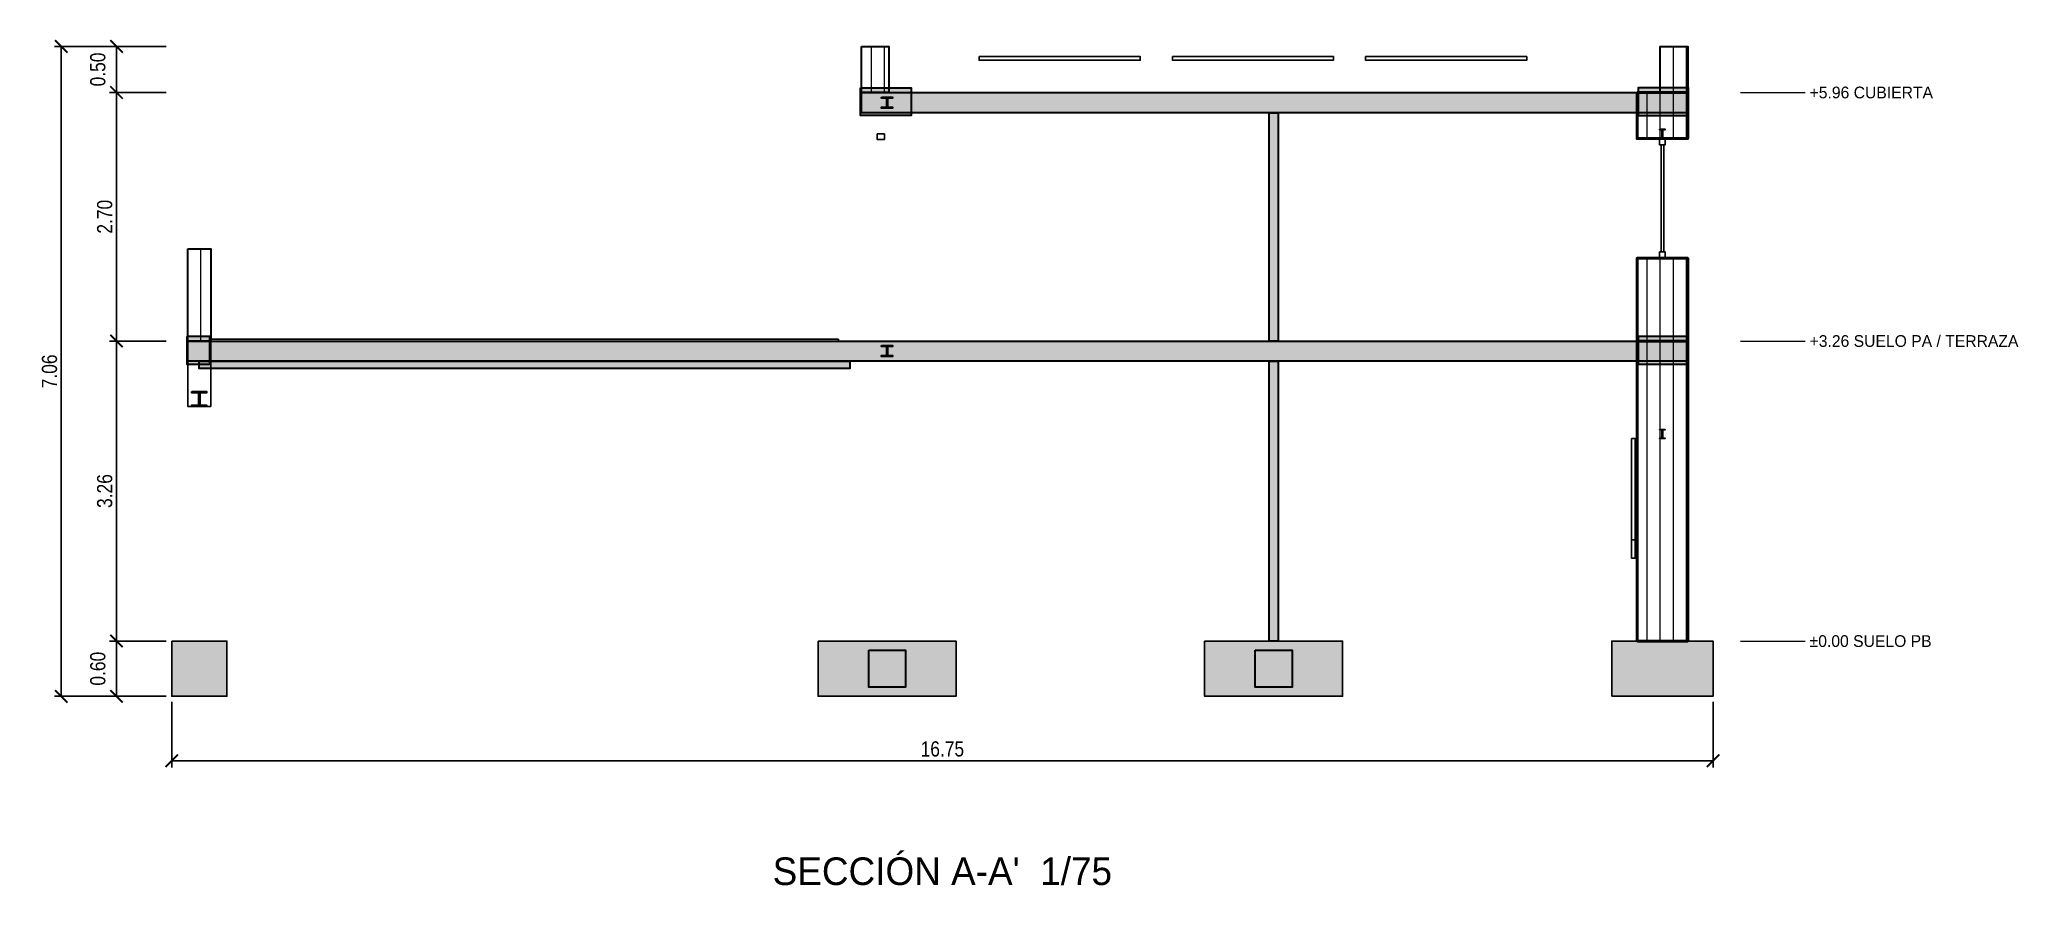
# Model space of a CAD drawing. Header units: millimetres. Extents: x -1611 to 19894, y -2654 to 6535.
import ezdxf
from ezdxf.enums import TextEntityAlignment as Align

# ---------------------------------------------------------------- set-up
doc = ezdxf.new("R2010")
doc.units = ezdxf.units.MM
for name, color, linetype, lineweight in [('acero_dintel', 5, 'Continuous', 35), ('acero_dinteles', 5, 'Continuous', 35), ('acero_vigas_cubierta', 5, 'Continuous', 35), ('acero_vigas_forjado', 5, 'Continuous', 35), ('cimentacion', 8, 'Continuous', 25), ('COTAS', 3, 'Continuous', 13), ('forjado_cubierta', 5, 'Continuous', 35), ('forjado_PB_PA', 5, 'Continuous', 35), ('forjado_salon', 8, 'Continuous', 35), ('muros_PA', 7, 'Continuous', 50), ('muros_PB', 7, 'Continuous', 50), ('parapeto_cubierta', 7, 'Continuous', 35), ('parapeto_terraza', 7, 'Continuous', 35), ('RAYADO_FORJADO', 7, 'Continuous', 9), ('RAYADO_MURO', 7, 'Continuous', 9), ('RAYADO_OTROS', 8, 'Continuous', 9), ('riostras', 8, 'Continuous', 35), ('tabiques_PA', 7, 'Continuous', 35), ('tabiques_PB', 7, 'Continuous', 35), ('TEXTO', 2, 'Continuous', 13), ('zuncho_cubierta', 8, 'Continuous', 35), ('zuncho_forjado', 8, 'Continuous', 35)]:
    doc.layers.add(name, color=color, linetype=linetype, lineweight=lineweight)
doc.styles.add('OpenSansCondensed-Light', font='OpenSansCondensed-Light.ttf')
doc.dimstyles.new('EZDXF', dxfattribs={"dimtxt": 0.25, "dimasz": 0.175, "dimexe": 0.375, "dimexo": 0.125, "dimgap": 0.1, "dimtad": 1, "dimlfac": 100, "dimzin": 12, "dimdsep": 46, "dimtxsty": 'OpenSansCondensed-Light', "dimblk": 'ARCHTICK', "dimcen": 2.5, "dimazin": 3, "dimtfac": 0.5, "dimtmove": 2, "dimatfit": 3})

# ---------------------------------------------------------------- blocks, each defined once
blk = doc.blocks.new('_ARCHTICK')
at = {"color": 0, "linetype": 'BYBLOCK', "const_width": 0.15}
blk.add_lwpolyline([(-0.5, -0.5), (0.5, 0.5)], dxfattribs=at)

msp = doc.modelspace()

# ---------------------------------------------------------------- hatches: boundary and pattern name
at = {"layer": 'RAYADO_FORJADO'}
h = msp.add_hatch(color=8, dxfattribs=at)
h.dxf.hatch_style = 1
h.paths.add_polyline_path([(7310, 6010), (7860, 6010), (7860, 5710), (7310, 5710)])
h = msp.add_hatch(color=7, dxfattribs=at)
h.dxf.hatch_style = 1
h.paths.add_polyline_path([(7320, 5960), (16300, 5960), (16300, 5740), (7320, 5740)])
h = msp.add_hatch(color=5, dxfattribs=at)
h.dxf.hatch_style = 1
h.paths.add_polyline_path([(7540, 5910), (7660, 5910), (7660, 5899), (7603.25, 5899), (7603.25, 5801), (7660, 5801), (7660, 5790), (7540, 5790), (7540, 5801), (7596.75, 5801), (7596.75, 5899), (7540, 5899)])
h = msp.add_hatch(color=8, dxfattribs=at)
h.dxf.hatch_style = 1
h.paths.add_polyline_path([(15760, 5710), (16310, 5710), (16310, 6010), (15760, 6010)])
h = msp.add_hatch(color=5, dxfattribs=at)
h.dxf.hatch_style = 1
h.paths.add_polyline_path([(15997.5, 5560), (16052.5, 5560), (16052.5, 5554.3), (16027.05, 5554.3), (16027.05, 5465.7), (16052.5, 5465.7), (16052.5, 5460), (15997.5, 5460), (15997.5, 5465.7), (16022.95, 5465.7), (16022.95, 5554.3), (15997.5, 5554.3)])
h = msp.add_hatch(color=8, dxfattribs=at)
h.dxf.hatch_style = 1
h.paths.add_polyline_path([(-10, 3310), (-10, 3010), (240, 3010), (240, 3310)])
h = msp.add_hatch(color=7, dxfattribs=at)
h.dxf.hatch_style = 1
h.paths.add_polyline_path([(0, 3260), (16300, 3260), (16300, 3040), (0, 3040)])
h = msp.add_hatch(color=8, dxfattribs=at)
h.dxf.hatch_style = 1
h.paths.add_polyline_path([(15760, 3010), (16310, 3010), (16310, 3310), (15760, 3310)])
h = msp.add_hatch(color=8, dxfattribs=at)
h.dxf.hatch_style = 1
h.paths.add_polyline_path([(125, 3040), (7195, 3040), (7195, 2960), (125, 2960)])
h = msp.add_hatch(color=5, dxfattribs=at)
h.dxf.hatch_style = 1
h.paths.add_polyline_path([(7540, 3210), (7660, 3210), (7660, 3199), (7603.25, 3199), (7603.25, 3101), (7660, 3101), (7660, 3090), (7540, 3090), (7540, 3101), (7596.75, 3101), (7596.75, 3199), (7540, 3199)])
h = msp.add_hatch(color=5, dxfattribs=at)
h.dxf.hatch_style = 1
h.paths.add_polyline_path([(45, 2710), (205, 2710), (205, 2697), (129, 2697), (129, 2563), (205, 2563), (205, 2550), (45, 2550), (45, 2563), (121, 2563), (121, 2697), (45, 2697)])
h = msp.add_hatch(color=5, dxfattribs=at)
h.dxf.hatch_style = 1
h.paths.add_polyline_path([(15997.5, 2300), (16052.5, 2300), (16052.5, 2294.3), (16027.05, 2294.3), (16027.05, 2205.7), (16052.5, 2205.7), (16052.5, 2200), (15997.5, 2200), (15997.5, 2205.7), (16022.95, 2205.7), (16022.95, 2294.3), (15997.5, 2294.3)])
h = msp.add_hatch(color=8, dxfattribs=at)
h.dxf.hatch_style = 1
h.paths.add_polyline_path([(7400, -100), (7800, -100), (7800, -500), (7400, -500)])
h = msp.add_hatch(color=8, dxfattribs=at)
h.dxf.hatch_style = 1
h.paths.add_polyline_path([(11600, -100), (12000, -100), (12000, -500), (11600, -500)])
at = {"layer": 'RAYADO_MURO'}
h = msp.add_hatch(dxfattribs=at)
h.set_pattern_fill('ANSI31', scale=45, angle=45)
h.paths.add_polyline_path([(7320, 6460), (7620, 6460), (7620, 5960), (7320, 5960)])
h = msp.add_hatch(dxfattribs=at)
h.set_pattern_fill('ANSI31', scale=45, angle=45)
h.paths.add_polyline_path([(16000, 5960), (16000, 6460), (16300, 6460), (16300, 5960)])
h = msp.add_hatch(dxfattribs=at)
h.set_pattern_fill('ANSI31', scale=45, angle=45)
h.paths.add_polyline_path([(15750, 5960), (16300, 5960), (16300, 5460), (15750, 5460)])
h = msp.add_hatch(dxfattribs=at)
h.set_pattern_fill('ANSI31', scale=45, angle=45)
h.paths.add_polyline_path([(0, 4260), (250, 4260), (250, 3260), (0, 3260)])
h = msp.add_hatch(dxfattribs=at)
h.set_pattern_fill('ANSI31', scale=45, angle=45)
h.paths.add_polyline_path([(15750, 3260), (15750, 4160), (16300, 4160), (16300, 3260)])
h = msp.add_hatch(dxfattribs=at)
h.set_pattern_fill('ANSI31', scale=45, angle=45)
h.paths.add_polyline_path([(15750, 0), (16300, 0), (16300, 3260), (15750, 3260)])
at = {"layer": 'RAYADO_OTROS'}
h = msp.add_hatch(color=7, dxfattribs=at)
h.dxf.hatch_style = 1
h.paths.add_polyline_path([(11750, 5740), (11850, 5740), (11850, 3260), (11750, 3260)])
h = msp.add_hatch(color=7, dxfattribs=at)
h.dxf.hatch_style = 1
h.paths.add_polyline_path([(11750, 3040), (11850, 3040), (11850, 0), (11750, 0)])
h = msp.add_hatch(color=8, dxfattribs=at)
h.dxf.hatch_style = 1
h.paths.add_polyline_path([(-175, 0), (-175, -600), (425, -600), (425, 0)])
h = msp.add_hatch(color=8, dxfattribs=at)
h.dxf.hatch_style = 1
h.paths.add_polyline_path([(6850, 0), (6850, -600), (8350, -600), (8350, 0)])
h = msp.add_hatch(color=8, dxfattribs=at)
h.dxf.hatch_style = 1
h.paths.add_polyline_path([(11050, 0), (12550, 0), (12550, -600), (11050, -600)])
h = msp.add_hatch(color=8, dxfattribs=at)
h.dxf.hatch_style = 1
h.paths.add_polyline_path([(15475, -600), (16575, -600), (16575, 0), (15475, 0)])

# ---------------------------------------------------------------- linework, layer by layer
at = {"layer": 'acero_dintel'}
msp.add_lwpolyline([(45, 2710), (205, 2710), (205, 2697), (129, 2697), (129, 2563), (205, 2563), (205, 2550), (45, 2550), (45, 2563), (121, 2563), (121, 2697), (45, 2697)], close=True, dxfattribs=at)
at = {"layer": 'acero_dinteles'}
for points in [[(15997.5, 5560), (16052.5, 5560), (16052.5, 5554.3), (16027.05, 5554.3), (16027.05, 5465.7), (16052.5, 5465.7), (16052.5, 5460), (15997.5, 5460), (15997.5, 5465.7), (16022.95, 5465.7), (16022.95, 5554.3), (15997.5, 5554.3)], [(15997.5, 2300), (16052.5, 2300), (16052.5, 2294.3), (16027.05, 2294.3), (16027.05, 2205.7), (16052.5, 2205.7), (16052.5, 2200), (15997.5, 2200), (15997.5, 2205.7), (16022.95, 2205.7), (16022.95, 2294.3), (15997.5, 2294.3)]]:
    msp.add_lwpolyline(points, close=True, dxfattribs=at)
at = {"layer": 'acero_vigas_cubierta'}
msp.add_lwpolyline([(7540, 5910), (7660, 5910), (7660, 5899), (7603.25, 5899), (7603.25, 5801), (7660, 5801), (7660, 5790), (7540, 5790), (7540, 5801), (7596.75, 5801), (7596.75, 5899), (7540, 5899)], close=True, dxfattribs=at)
at = {"layer": 'acero_vigas_forjado'}
msp.add_lwpolyline([(7540, 3210), (7660, 3210), (7660, 3199), (7603.25, 3199), (7603.25, 3101), (7660, 3101), (7660, 3090), (7540, 3090), (7540, 3101), (7596.75, 3101), (7596.75, 3199), (7540, 3199)], close=True, dxfattribs=at)
at = {"layer": 'carpinteria_PA'}
for points in [[(15995, 5460), (16055, 5460), (16055, 5390), (15995, 5390)], [(15995, 4230), (16055, 4230), (16055, 4160), (15995, 4160)]]:
    msp.add_lwpolyline(points, close=True, dxfattribs=at)
at = {"layer": 'carpinteria_PB'}
for points in [[(15690, 2200), (15690, 1100), (15730, 1100), (15730, 2200)], [(15690, 1100), (15730, 1100), (15730, 900), (15690, 900)]]:
    msp.add_lwpolyline(points, close=True, dxfattribs=at)
at = {"layer": 'carpinteria_terraza'}
msp.add_lwpolyline([(7490, 5510), (7570, 5510), (7570, 5450), (7490, 5450)], close=True, dxfattribs=at)
at = {"layer": 'cimentacion'}
for points in [[(-175, 0), (-175, -600), (425, -600), (425, 0)], [(6850, 0), (6850, -600), (8350, -600), (8350, 0)], [(11050, 0), (12550, 0), (12550, -600), (11050, -600)], [(15475, -600), (16575, -600), (16575, 0), (15475, 0)]]:
    msp.add_lwpolyline(points, close=True, dxfattribs=at)
at = {"layer": 'COTAS'}
for p, q in [((16875, 5960), (17575, 5960)), ((16875, 3260), (17575, 3260)), ((16875, 0), (17575, 0))]:
    msp.add_line(p, q, dxfattribs=at)
at = {"layer": 'forjado_cubierta'}
msp.add_lwpolyline([(7320, 5960), (16300, 5960), (16300, 5740), (7320, 5740)], close=True, dxfattribs=at)
at = {"layer": 'forjado_PB_PA'}
msp.add_lwpolyline([(0, 3260), (16300, 3260), (16300, 3040), (0, 3040)], close=True, dxfattribs=at)
at = {"layer": 'forjado_salon'}
msp.add_lwpolyline([(125, 3040), (7195, 3040), (7195, 2960), (125, 2960)], close=True, dxfattribs=at)
at = {"layer": 'muros_PA'}
for points in [[(15750, 5960), (16300, 5960), (16300, 5460), (15750, 5460)], [(15750, 3260), (15750, 4160), (16300, 4160), (16300, 3260)]]:
    msp.add_lwpolyline(points, close=True, dxfattribs=at)
at = {"layer": 'muros_PB'}
msp.add_lwpolyline([(15750, 0), (16300, 0), (16300, 3260), (15750, 3260)], close=True, dxfattribs=at)
at = {"layer": 'muros_salon'}
msp.add_lwpolyline([(0, 3260), (250, 3260), (250, 2550), (0, 2550)], close=True, dxfattribs=at)
at = {"layer": 'paneles_solares'}
for points in [[(8600, 6350), (10350, 6350), (10350, 6310), (8600, 6310)], [(10700, 6350), (12450, 6350), (12450, 6310), (10700, 6310)], [(12800, 6350), (14550, 6350), (14550, 6310), (12800, 6310)]]:
    msp.add_lwpolyline(points, close=True, dxfattribs=at)
at = {"layer": 'parapeto_cubierta'}
for points in [[(7320, 6460), (7620, 6460), (7620, 5960), (7320, 5960)], [(16000, 5960), (16000, 6460), (16300, 6460), (16300, 5960)]]:
    msp.add_lwpolyline(points, close=True, dxfattribs=at)
at = {"layer": 'parapeto_terraza'}
msp.add_lwpolyline([(0, 4260), (250, 4260), (250, 3260), (0, 3260)], close=True, dxfattribs=at)
at = {"layer": 'riostras'}
for points in [[(7400, -100), (7800, -100), (7800, -500), (7400, -500)], [(11600, -100), (12000, -100), (12000, -500), (11600, -500)]]:
    msp.add_lwpolyline(points, close=True, dxfattribs=at)
at = {"layer": 'solado_terraza'}
msp.add_lwpolyline([(250, 3280), (7070, 3280), (7070, 3260), (250, 3260)], close=True, dxfattribs=at)
at = {"layer": 'tabiques_PA'}
msp.add_lwpolyline([(11750, 5740), (11850, 5740), (11850, 3260), (11750, 3260)], close=True, dxfattribs=at)
at = {"layer": 'tabiques_PB'}
msp.add_lwpolyline([(11750, 3040), (11850, 3040), (11850, 0), (11750, 0)], close=True, dxfattribs=at)
at = {"layer": 'vidrios_PA'}
msp.add_lwpolyline([(16010, 5390), (16040, 5390), (16040, 4230), (16010, 4230)], close=True, dxfattribs=at)
at = {"layer": 'zuncho_cubierta'}
for points in [[(7310, 6010), (7860, 6010), (7860, 5710), (7310, 5710)], [(15760, 5710), (16310, 5710), (16310, 6010), (15760, 6010)]]:
    msp.add_lwpolyline(points, close=True, dxfattribs=at)
at = {"layer": 'zuncho_forjado'}
for points in [[(-10, 3310), (-10, 3010), (240, 3010), (240, 3310)], [(15760, 3010), (16310, 3010), (16310, 3310), (15760, 3310)]]:
    msp.add_lwpolyline(points, close=True, dxfattribs=at)

# ---------------------------------------------------------------- texts
at = {"layer": 'TEXTO'}
for s, p in [('+5.96 CUBIERTA', (17625, 5960)), ('+3.26 SUELO PA / TERRAZA', (17625, 3260)), ('±0.00 SUELO PB', (17625, 0))]:
    msp.add_text(s, height=127.5, dxfattribs=at).set_placement(p, align=Align.MIDDLE_LEFT)
msp.add_text("SECCIÓN A-A'  1/75", height=300, dxfattribs=at).set_placement((8200, -2500), align=Align.MIDDLE_CENTER)

# ---------------------------------------------------------------- dimensions: what is measured, and where the dimension line sits
at = {"layer": 'COTAS'}
for base, p1, p2, text in [((-1375, -600), (-175, -600), (-175, 6460), '7.06'), ((-775, 5960), (-175, 5960), (-175, 6460), '0.50'), ((-775, 3260), (-175, 3260), (-175, 5960), '2.70'), ((-775, 0), (-175, 0), (-175, 3260), '3.26'), ((-775, -600), (-175, -600), (-175, 0), '0.60')]:
    msp.add_linear_dim(base=base, p1=p1, p2=p2, angle=90, text=text, dimstyle='EZDXF', override={"dimtxt": 165, "dimasz": 135, "dimexe": 75, "dimexo": 60, "dimgap": 45, "dimtad": 1, "dimclrt": 3}, dxfattribs=at).render()
msp.add_linear_dim(base=(-175, -1300), p1=(-175, -600), p2=(16575, -600), text='16.75', dimstyle='EZDXF', override={"dimtxt": 165, "dimasz": 135, "dimexe": 75, "dimexo": 60, "dimgap": 45, "dimtad": 1, "dimclrt": 3}, dxfattribs=at).render()

doc.saveas('drawing.dxf')
